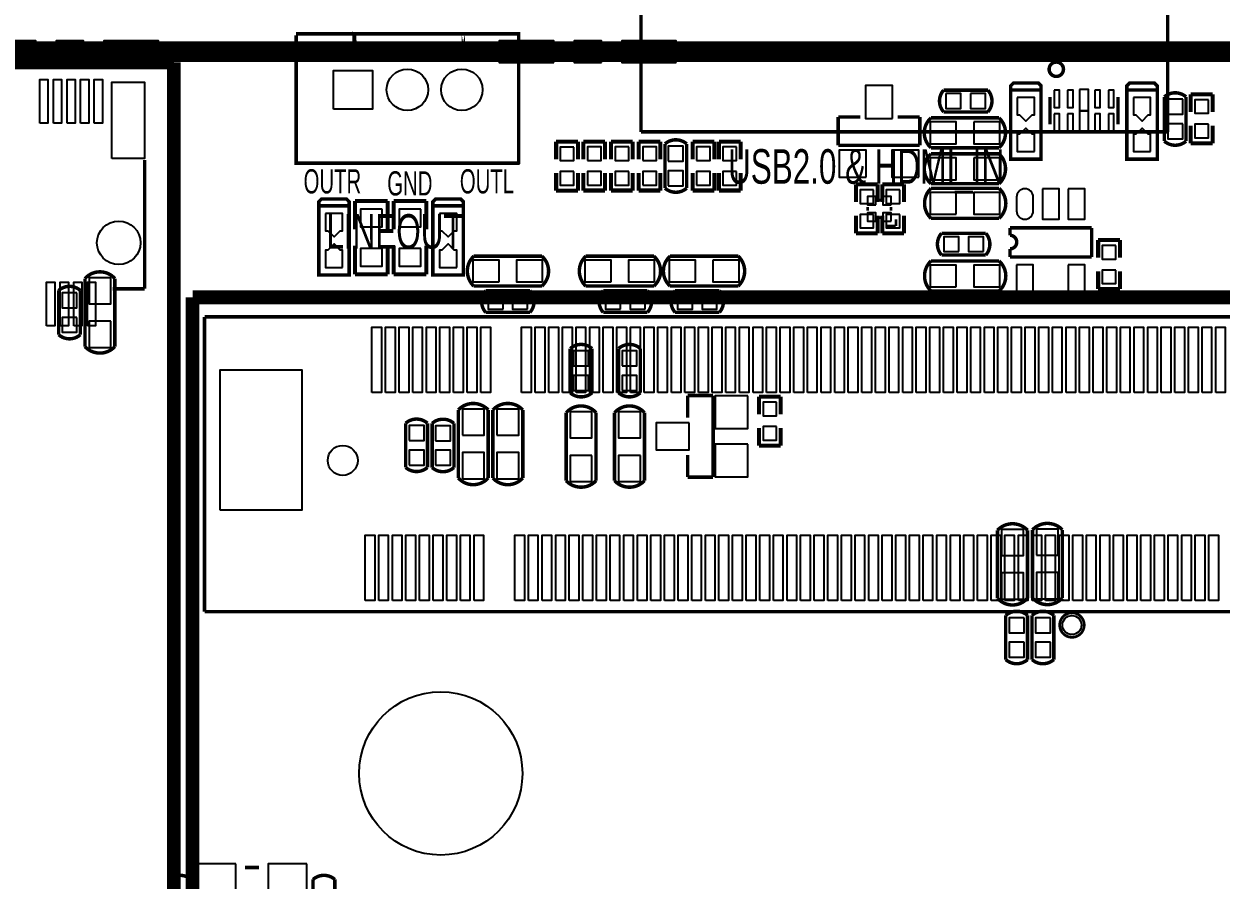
# Model space of a CAD drawing. Extents: x -118 to 7078, y 0 to 4366.
# Drawn here: x 1394 to 3125, y 2381 to 3619 of the extents above; entities that cross this region are included whole.
import ezdxf

# ---------------------------------------------------------------- set-up
doc = ezdxf.new("R2010")
doc.units = 0
doc.header["$MEASUREMENT"] = 0
for name, color, linetype in [('BG_SILKSCREEN_BOTTOM', 141, 'CONTINUOUS'), ('BG_SILKSCREEN_TOP', 7, 'CONTINUOUS'), ('PG_SILKSCREEN_BOTTOM', 85, 'CONTINUOUS'), ('PG_SILKSCREEN_TOP', 85, 'CONTINUOUS'), ('PIN_BOTTOM', 5, 'CONTINUOUS'), ('PIN_TOP', 92, 'CONTINUOUS')]:
    doc.layers.add(name, color=color, linetype=linetype)

msp = doc.modelspace()

# ---------------------------------------------------------------- linework, layer by layer
at = {"layer": 'BG_SILKSCREEN_BOTTOM'}
msp.add_lwpolyline([(4958, 3579, 30, 30, 0), (258, 3579, 30, 30, 0)], format="xyseb", dxfattribs=at)
at = {"layer": 'PG_SILKSCREEN_BOTTOM'}
for points in [[(2897.11, 3553.6, 5, 5, 1), (2876.37, 3553.6, 5, 5, 1), (2897.11, 3553.6, 5, 5, 0)], [(2820.74, 3523.6, 5, 5, 0), (2820.74, 3529.6, 5, 5, 0), (2824.74, 3533.6, 5, 5, 0), (2842.74, 3533.6, 5, 5, 0)], [(2864.74, 3523.6, 5, 5, 0), (2864.74, 3529.6, 5, 5, 0), (2860.74, 3533.6, 5, 5, 0), (2842.74, 3533.6, 5, 5, 0)], [(2988.74, 3523.6, 5, 5, 0), (2988.74, 3529.6, 5, 5, 0), (2992.74, 3533.6, 5, 5, 0), (3010.74, 3533.6, 5, 5, 0)], [(3032.74, 3523.6, 5, 5, 0), (3032.74, 3529.6, 5, 5, 0), (3028.74, 3533.6, 5, 5, 0), (3010.74, 3533.6, 5, 5, 0)], [(2765.579, 3491.852, 5, 5, 0), (2723.74, 3491.852, 5, 5, -0.37791), (2723.74, 3523.348, 5, 5, 0)], [(2723.74, 3523.348, 5, 5, 0), (2765.579, 3523.348, 5, 5, 0)], [(2765.579, 3523.348, 5, 5, 0), (2787.74, 3523.348, 5, 5, -0.37791), (2787.74, 3491.852, 5, 5, 0)], [(2820.74, 3523.6, 5, 5, 0), (2864.74, 3523.6, 5, 5, 0), (2864.74, 3423.6, 5, 5, 0), (2820.74, 3423.6, 5, 5, 0), (2820.74, 3523.6, 5, 5, 0)], [(2877.531, 3473.911, 5, 5, 0), (2877.531, 3513.281, 5, 5, 0)], [(2975.949, 3473.911, 5, 5, 0), (2975.949, 3513.281, 5, 5, 0)], [(2988.74, 3523.6, 5, 5, 0), (3032.74, 3523.6, 5, 5, 0), (3032.74, 3423.6, 5, 5, 0), (2988.74, 3423.6, 5, 5, 0), (2988.74, 3523.6, 5, 5, 0)], [(3042.992, 3471.761, 5, 5, 0), (3042.992, 3513.6, 5, 5, -0.37791), (3074.488, 3513.6, 5, 5, 0)], [(3074.488, 3513.6, 5, 5, 0), (3074.488, 3471.761, 5, 5, 0)], [(3081.252, 3517.429, 5.909, 5.909, 0), (3112.748, 3517.429, 5.909, 5.909, 0)], [(3081.252, 3491.839, 5.909, 5.909, 0), (3081.252, 3517.429, 5.909, 5.909, 0)], [(3112.748, 3517.429, 5.909, 5.909, 0), (3112.748, 3491.839, 5.909, 5.909, 0)], [(2571.304, 3484.598, 5, 5, 0), (2603.304, 3484.598, 5, 5, 0)], [(2571.304, 3443.598, 5, 5, 0), (2571.304, 3484.598, 5, 5, 0)], [(2657.304, 3484.598, 5, 5, 0), (2689.304, 3484.598, 5, 5, 0)], [(2689.304, 3484.598, 5, 5, 0), (2689.304, 3443.598, 5, 5, 0)], [(2803.949, 3439.952, 5, 5, 0), (2705.531, 3439.952, 5, 5, -0.450474), (2705.531, 3483.252, 5, 5, 0)], [(2705.531, 3483.252, 5, 5, 0), (2803.949, 3483.252, 5, 5, 0)], [(2787.74, 3491.852, 5, 5, 0), (2765.579, 3491.852, 5, 5, 0)], [(2803.949, 3483.252, 5, 5, -0.432734), (2803.949, 3439.952, 5, 5, 0)], [(3074.488, 3471.761, 5, 5, 0), (3074.488, 3449.6, 5, 5, -0.37791), (3042.992, 3449.6, 5, 5, 0)], [(3042.992, 3449.6, 5, 5, 0), (3042.992, 3471.761, 5, 5, 0)], [(3081.252, 3472.161, 5.909, 5.909, 0), (3081.252, 3446.571, 5.909, 5.909, 0)], [(3112.748, 3446.571, 5.909, 5.909, 0), (3112.748, 3472.161, 5.909, 5.909, 0)], [(2163.302, 3448.979, 5.909, 5.909, 0), (2194.798, 3448.979, 5.909, 5.909, 0)], [(2163.302, 3423.389, 5.909, 5.909, 0), (2163.302, 3448.979, 5.909, 5.909, 0)], [(2194.798, 3448.979, 5.909, 5.909, 0), (2194.798, 3423.389, 5.909, 5.909, 0)], [(2202.652, 3449.029, 5.909, 5.909, 0), (2202.652, 3423.439, 5.909, 5.909, 0)], [(2234.148, 3449.029, 5.909, 5.909, 0), (2202.652, 3449.029, 5.909, 5.909, 0)], [(2234.148, 3423.439, 5.909, 5.909, 0), (2234.148, 3449.029, 5.909, 5.909, 0)], [(2242.652, 3449.029, 5.909, 5.909, 0), (2274.148, 3449.029, 5.909, 5.909, 0)], [(2242.652, 3423.439, 5.909, 5.909, 0), (2242.652, 3449.029, 5.909, 5.909, 0)], [(2274.148, 3449.029, 5.909, 5.909, 0), (2274.148, 3423.439, 5.909, 5.909, 0)], [(2282.652, 3449.029, 5.909, 5.909, 0), (2282.652, 3423.439, 5.909, 5.909, 0)], [(2314.148, 3449.029, 5.909, 5.909, 0), (2282.652, 3449.029, 5.909, 5.909, 0)], [(2314.148, 3423.439, 5.909, 5.909, 0), (2314.148, 3449.029, 5.909, 5.909, 0)], [(2320.652, 3423.439, 5, 5, 0), (2320.652, 3445.6, 5, 5, -0.37791), (2352.148, 3445.6, 5, 5, 0)], [(2352.148, 3445.6, 5, 5, 0), (2352.148, 3423.439, 5, 5, 0)], [(2360.652, 3449.029, 5.909, 5.909, 0), (2360.652, 3423.439, 5.909, 5.909, 0)], [(2392.148, 3449.029, 5.909, 5.909, 0), (2360.652, 3449.029, 5.909, 5.909, 0)], [(2392.148, 3423.439, 5.909, 5.909, 0), (2392.148, 3449.029, 5.909, 5.909, 0)], [(2398.652, 3449.027, 5.909, 5.909, 0), (2430.148, 3449.027, 5.909, 5.909, 0)], [(2398.652, 3423.437, 5.909, 5.909, 0), (2398.652, 3449.027, 5.909, 5.909, 0)], [(2430.148, 3449.027, 5.909, 5.909, 0), (2430.148, 3423.437, 5.909, 5.909, 0)], [(2689.304, 3443.598, 5, 5, 0), (2571.304, 3443.598, 5, 5, 0)], [(3081.252, 3446.571, 5.909, 5.909, 0), (3112.748, 3446.571, 5.909, 5.909, 0)], [(2803.949, 3387.95, 5, 5, 0), (2705.531, 3387.95, 5, 5, -0.450474), (2705.531, 3431.25, 5, 5, 0)], [(2705.531, 3431.25, 5, 5, 0), (2803.949, 3431.25, 5, 5, 0)], [(2803.949, 3431.25, 5, 5, -0.432734), (2803.949, 3387.95, 5, 5, 0)], [(2352.148, 3423.439, 5, 5, 0), (2352.148, 3381.6, 5, 5, -0.37791), (2320.652, 3381.6, 5, 5, 0)], [(2320.652, 3381.6, 5, 5, 0), (2320.652, 3423.439, 5, 5, 0)], [(2163.302, 3403.711, 5.909, 5.909, 0), (2163.302, 3378.121, 5.909, 5.909, 0)], [(2194.798, 3378.121, 5.909, 5.909, 0), (2194.798, 3403.711, 5.909, 5.909, 0)], [(2202.652, 3378.171, 5.909, 5.909, 0), (2202.652, 3403.761, 5.909, 5.909, 0)], [(2234.148, 3403.761, 5.909, 5.909, 0), (2234.148, 3378.171, 5.909, 5.909, 0)], [(2242.652, 3403.761, 5.909, 5.909, 0), (2242.652, 3378.171, 5.909, 5.909, 0)], [(2274.148, 3378.171, 5.909, 5.909, 0), (2274.148, 3403.761, 5.909, 5.909, 0)], [(2282.652, 3378.171, 5.909, 5.909, 0), (2282.652, 3403.761, 5.909, 5.909, 0)], [(2314.148, 3403.761, 5.909, 5.909, 0), (2314.148, 3378.171, 5.909, 5.909, 0)], [(2360.652, 3378.171, 5.909, 5.909, 0), (2360.652, 3403.761, 5.909, 5.909, 0)], [(2392.148, 3403.761, 5.909, 5.909, 0), (2392.148, 3378.171, 5.909, 5.909, 0)], [(2398.652, 3403.759, 5.909, 5.909, 0), (2398.652, 3378.169, 5.909, 5.909, 0)], [(2430.148, 3378.169, 5.909, 5.909, 0), (2430.148, 3403.759, 5.909, 5.909, 0)], [(2163.302, 3378.121, 5.909, 5.909, 0), (2194.798, 3378.121, 5.909, 5.909, 0)], [(2234.148, 3378.171, 5.909, 5.909, 0), (2202.652, 3378.171, 5.909, 5.909, 0)], [(2242.652, 3378.171, 5.909, 5.909, 0), (2274.148, 3378.171, 5.909, 5.909, 0)], [(2314.148, 3378.171, 5.909, 5.909, 0), (2282.652, 3378.171, 5.909, 5.909, 0)], [(2392.148, 3378.171, 5.909, 5.909, 0), (2360.652, 3378.171, 5.909, 5.909, 0)], [(2398.652, 3378.169, 5.909, 5.909, 0), (2430.148, 3378.169, 5.909, 5.909, 0)], [(2596.992, 3387.029, 5.909, 5.909, 0), (2628.488, 3387.029, 5.909, 5.909, 0)], [(2596.992, 3361.439, 5.909, 5.909, 0), (2596.992, 3387.029, 5.909, 5.909, 0)], [(2628.488, 3387.029, 5.909, 5.909, 0), (2628.488, 3361.439, 5.909, 5.909, 0)], [(2634.992, 3387.029, 5.909, 5.909, 0), (2666.488, 3387.029, 5.909, 5.909, 0)], [(2634.992, 3361.439, 5.909, 5.909, 0), (2634.992, 3387.029, 5.909, 5.909, 0)], [(2666.488, 3387.029, 5.909, 5.909, 0), (2666.488, 3361.439, 5.909, 5.909, 0)], [(2705.531, 3337.95, 5, 5, -0.432734), (2705.531, 3381.25, 5, 5, 0)], [(2705.531, 3381.25, 5, 5, 0), (2803.949, 3381.25, 5, 5, -0.450474), (2803.949, 3337.95, 5, 5, 0)], [(1820, 3356, 5, 5, 0), (1820, 3362, 5, 5, 0), (1824, 3366, 5, 5, 0), (1842, 3366, 5, 5, 0)], [(1864, 3356, 5, 5, 0), (1864, 3362, 5, 5, 0), (1860, 3366, 5, 5, 0), (1842, 3366, 5, 5, 0)], [(1872.382, 3363.15, 5.909, 5.909, 0), (1919.618, 3363.15, 5.909, 5.909, 0)], [(1872.382, 3321.811, 5.909, 5.909, 0), (1872.382, 3363.15, 5.909, 5.909, 0)], [(1919.618, 3363.15, 5.909, 5.909, 0), (1919.618, 3321.811, 5.909, 5.909, 0)], [(1928.382, 3363.15, 5.909, 5.909, 0), (1975.618, 3363.15, 5.909, 5.909, 0)], [(1928.382, 3321.811, 5.909, 5.909, 0), (1928.382, 3363.15, 5.909, 5.909, 0)], [(1975.618, 3363.15, 5.909, 5.909, 0), (1975.618, 3321.811, 5.909, 5.909, 0)], [(1985, 3356, 5, 5, 0), (1985, 3362, 5, 5, 0), (1989, 3366, 5, 5, 0), (2007, 3366, 5, 5, 0)], [(2029, 3356, 5, 5, 0), (2029, 3362, 5, 5, 0), (2025, 3366, 5, 5, 0), (2007, 3366, 5, 5, 0)], [(2633.24, 3364.4, 3.94, 3.94, 0), (2628.24, 3364.4, 3.94, 3.94, 0)], [(1820, 3356, 5, 5, 0), (1864, 3356, 5, 5, 0), (1864, 3256, 5, 5, 0), (1820, 3256, 5, 5, 0), (1820, 3356, 5, 5, 0)], [(1985, 3356, 5, 5, 0), (2029, 3356, 5, 5, 0), (2029, 3256, 5, 5, 0), (1985, 3256, 5, 5, 0), (1985, 3356, 5, 5, 0)], [(2596.992, 3341.761, 5.909, 5.909, 0), (2596.992, 3316.171, 5.909, 5.909, 0)], [(2614.01, 3354.1, 3.94, 3.94, 0), (2614.01, 3349.1, 3.94, 3.94, 0)], [(2628.488, 3316.171, 5.909, 5.909, 0), (2628.488, 3341.761, 5.909, 5.909, 0)], [(2634.992, 3341.761, 5.909, 5.909, 0), (2634.992, 3316.171, 5.909, 5.909, 0)], [(2647.47, 3349.1, 3.94, 3.94, 0), (2647.47, 3354.1, 3.94, 3.94, 0)], [(2666.488, 3316.171, 5.909, 5.909, 0), (2666.488, 3341.761, 5.909, 5.909, 0)], [(2628.24, 3338.8, 3.94, 3.94, 0), (2633.24, 3338.8, 3.94, 3.94, 0)], [(2654.36, 3326.82, 3.94, 3.94, 0), (2642.55, 3326.82, 3.94, 3.94, 0)], [(2654.71, 3336.66, 3.94, 3.94, 0), (2654.71, 3326.82, 3.94, 3.94, 0)], [(2803.949, 3337.95, 5, 5, 0), (2705.531, 3337.95, 5, 5, 0)], [(2819.681, 3324.131, 5, 5, 0), (2819.681, 3313.439, 5, 5, 0)], [(2937.791, 3324.131, 5, 5, 0), (2819.681, 3324.131, 5, 5, 0)], [(2937.791, 3282.069, 5, 5, 0), (2937.791, 3324.131, 5, 5, 0)], [(2596.992, 3316.171, 5.909, 5.909, 0), (2628.488, 3316.171, 5.909, 5.909, 0)], [(2634.992, 3316.171, 5.909, 5.909, 0), (2666.488, 3316.171, 5.909, 5.909, 0)], [(2742.901, 3284.852, 5, 5, 0), (2720.74, 3284.852, 5, 5, -0.37791), (2720.74, 3316.348, 5, 5, 0)], [(2720.74, 3316.348, 5, 5, 0), (2742.901, 3316.348, 5, 5, 0)], [(2742.901, 3316.348, 5, 5, 0), (2784.74, 3316.348, 5, 5, -0.37791), (2784.74, 3284.852, 5, 5, 0)], [(2819.681, 3313.439, 5, 5, -0.999898), (2819.681, 3293.761, 5, 5, 0)], [(2947.252, 3306.429, 5.909, 5.909, 0), (2978.748, 3306.429, 5.909, 5.909, 0)], [(2947.252, 3280.839, 5.909, 5.909, 0), (2947.252, 3306.429, 5.909, 5.909, 0)], [(2978.748, 3306.429, 5.909, 5.909, 0), (2978.748, 3280.839, 5.909, 5.909, 0)], [(1872.382, 3298.189, 5.909, 5.909, 0), (1872.382, 3256.85, 5.909, 5.909, 0)], [(1919.618, 3256.85, 5.909, 5.909, 0), (1919.618, 3298.189, 5.909, 5.909, 0)], [(1928.382, 3298.189, 5.909, 5.909, 0), (1928.382, 3256.85, 5.909, 5.909, 0)], [(1975.618, 3256.85, 5.909, 5.909, 0), (1975.618, 3298.189, 5.909, 5.909, 0)], [(2819.681, 3293.761, 5, 5, 0), (2819.681, 3282.069, 5, 5, 0)], [(2044.19, 3239.948, 5, 5, -0.432734), (2044.19, 3283.248, 5, 5, 0)], [(2044.19, 3283.248, 5, 5, 0), (2142.608, 3283.248, 5, 5, -0.450474), (2142.608, 3239.948, 5, 5, 0)], [(2206.19, 3239.948, 5, 5, -0.432734), (2206.19, 3283.248, 5, 5, 0)], [(2206.19, 3283.248, 5, 5, 0), (2304.608, 3283.248, 5, 5, -0.450474), (2304.608, 3239.948, 5, 5, 0)], [(2426.61, 3239.948, 5, 5, 0), (2328.192, 3239.948, 5, 5, -0.450474), (2328.192, 3283.248, 5, 5, 0)], [(2328.192, 3283.248, 5, 5, 0), (2426.61, 3283.248, 5, 5, 0)], [(2426.61, 3283.248, 5, 5, -0.432734), (2426.61, 3239.948, 5, 5, 0)], [(2705.531, 3232.95, 5, 5, -0.432734), (2705.531, 3276.25, 5, 5, 0)], [(2705.531, 3276.25, 5, 5, 0), (2803.949, 3276.25, 5, 5, -0.450474), (2803.949, 3232.95, 5, 5, 0)], [(2784.74, 3284.852, 5, 5, 0), (2742.901, 3284.852, 5, 5, 0)], [(2819.681, 3282.069, 5, 5, 0), (2937.791, 3282.069, 5, 5, 0)], [(1481.752, 3152.39, 5, 5, 0), (1481.752, 3250.808, 5, 5, -0.450474), (1525.052, 3250.808, 5, 5, 0)], [(1872.382, 3256.85, 5.909, 5.909, 0), (1919.618, 3256.85, 5.909, 5.909, 0)], [(1928.382, 3256.85, 5.909, 5.909, 0), (1975.618, 3256.85, 5.909, 5.909, 0)], [(2947.252, 3261.161, 5.909, 5.909, 0), (2947.252, 3235.571, 5.909, 5.909, 0)], [(2978.748, 3235.571, 5.909, 5.909, 0), (2978.748, 3261.161, 5.909, 5.909, 0)], [(1443.652, 3191.76, 5, 5, 0), (1443.652, 3233.599, 5, 5, -0.37791), (1475.148, 3233.599, 5, 5, 0)], [(1525.052, 3250.808, 5, 5, 0), (1525.052, 3152.39, 5, 5, 0)], [(2142.608, 3239.948, 5, 5, 0), (2044.19, 3239.948, 5, 5, 0)], [(2304.608, 3239.948, 5, 5, 0), (2206.19, 3239.948, 5, 5, 0)], [(2947.252, 3235.571, 5.909, 5.909, 0), (2978.748, 3235.571, 5.909, 5.909, 0)], [(1475.148, 3233.599, 5, 5, 0), (1475.148, 3191.76, 5, 5, 0)], [(2083.559, 3201.852, 5, 5, 0), (2061.398, 3201.852, 5, 5, -0.37791), (2061.398, 3233.348, 5, 5, 0)], [(2061.398, 3233.348, 5, 5, 0), (2083.559, 3233.348, 5, 5, 0)], [(2083.559, 3233.348, 5, 5, 0), (2125.398, 3233.348, 5, 5, -0.37791), (2125.398, 3201.852, 5, 5, 0)], [(2253.559, 3201.85, 5, 5, 0), (2231.398, 3201.85, 5, 5, -0.37791), (2231.398, 3233.346, 5, 5, 0)], [(2231.398, 3233.346, 5, 5, 0), (2253.559, 3233.346, 5, 5, 0)], [(2253.559, 3233.346, 5, 5, 0), (2295.398, 3233.346, 5, 5, -0.37791), (2295.398, 3201.85, 5, 5, 0)], [(2377.241, 3201.851, 5, 5, 0), (2335.402, 3201.851, 5, 5, -0.37791), (2335.402, 3233.347, 5, 5, 0)], [(2335.402, 3233.347, 5, 5, 0), (2377.241, 3233.347, 5, 5, 0)], [(2377.241, 3233.347, 5, 5, 0), (2399.402, 3233.347, 5, 5, -0.37791), (2399.402, 3201.851, 5, 5, 0)], [(2803.949, 3232.95, 5, 5, 0), (2705.531, 3232.95, 5, 5, 0)], [(2125.398, 3201.852, 5, 5, 0), (2083.559, 3201.852, 5, 5, 0)], [(2295.398, 3201.85, 5, 5, 0), (2253.559, 3201.85, 5, 5, 0)], [(2399.402, 3201.851, 5, 5, 0), (2377.241, 3201.851, 5, 5, 0)], [(1475.148, 3191.76, 5, 5, 0), (1475.148, 3169.599, 5, 5, -0.37791), (1443.652, 3169.599, 5, 5, 0)], [(1443.652, 3169.599, 5, 5, 0), (1443.652, 3191.76, 5, 5, 0)], [(1525.052, 3152.39, 5, 5, -0.432734), (1481.752, 3152.39, 5, 5, 0)], [(2183.652, 3127.441, 5, 5, 0), (2183.652, 3149.602, 5, 5, -0.37791), (2215.148, 3149.602, 5, 5, 0)], [(2215.148, 3149.602, 5, 5, 0), (2215.148, 3127.441, 5, 5, 0)], [(2253.653, 3127.441, 5, 5, 0), (2253.653, 3149.602, 5, 5, -0.37791), (2285.149, 3149.602, 5, 5, 0)], [(2285.149, 3149.602, 5, 5, 0), (2285.149, 3127.441, 5, 5, 0)], [(2215.148, 3127.441, 5, 5, 0), (2215.148, 3085.602, 5, 5, -0.37791), (2183.652, 3085.602, 5, 5, 0)], [(2183.652, 3085.602, 5, 5, 0), (2183.652, 3127.441, 5, 5, 0)], [(2285.149, 3127.441, 5, 5, 0), (2285.149, 3085.602, 5, 5, -0.37791), (2253.653, 3085.602, 5, 5, 0)], [(2253.653, 3085.602, 5, 5, 0), (2253.653, 3127.441, 5, 5, 0)], [(2353.4, 3049.6, 5, 5, 0), (2353.4, 3081.6, 5, 5, 0)], [(2353.4, 3081.6, 5, 5, 0), (2390.4, 3081.6, 5, 5, 0)], [(2390.4, 3081.6, 5, 5, 0), (2390.4, 2963.6, 5, 5, 0)], [(2456.652, 3080.029, 5.909, 5.909, 0), (2488.148, 3080.029, 5.909, 5.909, 0)], [(2456.652, 3054.439, 5.909, 5.909, 0), (2456.652, 3080.029, 5.909, 5.909, 0)], [(2488.148, 3080.029, 5.909, 5.909, 0), (2488.148, 3054.439, 5.909, 5.909, 0)], [(2021.748, 3060.811, 5, 5, -0.432734), (2065.048, 3060.811, 5, 5, 0)], [(2071.752, 3060.811, 5, 5, -0.432734), (2115.052, 3060.811, 5, 5, 0)], [(2177.748, 2958.39, 5, 5, 0), (2177.748, 3056.808, 5, 5, -0.450474), (2221.048, 3056.808, 5, 5, 0)], [(2247.748, 2958.39, 5, 5, 0), (2247.748, 3056.808, 5, 5, -0.450474), (2291.048, 3056.808, 5, 5, 0)], [(1945.65, 3019.441, 5, 5, 0), (1945.65, 3041.602, 5, 5, -0.37791), (1977.146, 3041.602, 5, 5, 0)], [(1983.913, 3019.25, 5, 5, 0), (1983.913, 3041.411, 5, 5, -0.37791), (2015.409, 3041.411, 5, 5, 0)], [(2065.048, 3060.811, 5, 5, 0), (2065.048, 2962.393, 5, 5, -0.450474), (2021.748, 2962.393, 5, 5, 0)], [(2021.748, 2962.393, 5, 5, 0), (2021.748, 3060.811, 5, 5, 0)], [(2115.052, 3060.811, 5, 5, 0), (2115.052, 2962.393, 5, 5, -0.450474), (2071.752, 2962.393, 5, 5, 0)], [(2071.752, 2962.393, 5, 5, 0), (2071.752, 3060.811, 5, 5, 0)], [(2221.048, 3056.808, 5, 5, 0), (2221.048, 2958.39, 5, 5, 0)], [(2291.048, 3056.808, 5, 5, 0), (2291.048, 2958.39, 5, 5, 0)], [(1977.146, 3041.602, 5, 5, 0), (1977.146, 3019.441, 5, 5, 0)], [(2015.409, 3041.411, 5, 5, 0), (2015.409, 3019.25, 5, 5, 0)], [(2456.652, 3034.761, 5.909, 5.909, 0), (2456.652, 3009.171, 5.909, 5.909, 0)], [(2488.148, 3009.171, 5.909, 5.909, 0), (2488.148, 3034.761, 5.909, 5.909, 0)], [(1977.146, 3019.441, 5, 5, 0), (1977.146, 2977.602, 5, 5, -0.37791), (1945.65, 2977.602, 5, 5, 0)], [(1945.65, 2977.602, 5, 5, 0), (1945.65, 3019.441, 5, 5, 0)], [(2015.409, 3019.25, 5, 5, 0), (2015.409, 2977.411, 5, 5, -0.37791), (1983.913, 2977.411, 5, 5, 0)], [(1983.913, 2977.411, 5, 5, 0), (1983.913, 3019.25, 5, 5, 0)], [(2353.4, 2963.6, 5, 5, 0), (2353.4, 2995.6, 5, 5, 0)], [(2456.652, 3009.171, 5.909, 5.909, 0), (2488.148, 3009.171, 5.909, 5.909, 0)], [(2390.4, 2963.6, 5, 5, 0), (2353.4, 2963.6, 5, 5, 0)], [(2221.048, 2958.39, 5, 5, -0.432734), (2177.748, 2958.39, 5, 5, 0)], [(2291.048, 2958.39, 5, 5, -0.432734), (2247.748, 2958.39, 5, 5, 0)], [(2801.75, 2886.809, 5, 5, -0.432734), (2845.05, 2886.809, 5, 5, 0)], [(2852.281, 2887.309, 5, 5, -0.432734), (2895.581, 2887.309, 5, 5, 0)], [(2845.05, 2886.809, 5, 5, 0), (2845.05, 2788.391, 5, 5, -0.450474), (2801.75, 2788.391, 5, 5, 0)], [(2801.75, 2788.391, 5, 5, 0), (2801.75, 2886.809, 5, 5, 0)], [(2895.581, 2887.309, 5, 5, 0), (2895.581, 2788.891, 5, 5, -0.450474), (2852.281, 2788.891, 5, 5, 0)], [(2852.281, 2788.891, 5, 5, 0), (2852.281, 2887.309, 5, 5, 0)], [(2813.652, 2721.761, 5, 5, 0), (2813.652, 2763.6, 5, 5, -0.37791), (2845.148, 2763.6, 5, 5, 0)], [(2851.652, 2721.761, 5, 5, 0), (2851.652, 2763.6, 5, 5, -0.37791), (2883.148, 2763.6, 5, 5, 0)], [(2845.148, 2763.6, 5, 5, 0), (2845.148, 2721.761, 5, 5, 0)], [(2883.148, 2763.6, 5, 5, 0), (2883.148, 2721.761, 5, 5, 0)], [(2927.12, 2749.6, 3.941, 3.941, 1), (2891.68, 2749.6, 3.941, 3.941, 1), (2927.12, 2749.6, 3.941, 3.941, 0)], [(2845.148, 2721.761, 5, 5, 0), (2845.148, 2699.6, 5, 5, -0.37791), (2813.652, 2699.6, 5, 5, 0)], [(2813.652, 2699.6, 5, 5, 0), (2813.652, 2721.761, 5, 5, 0)], [(2883.148, 2721.761, 5, 5, 0), (2883.148, 2699.6, 5, 5, -0.37791), (2851.652, 2699.6, 5, 5, 0)], [(2851.652, 2699.6, 5, 5, 0), (2851.652, 2721.761, 5, 5, 0)], [(1603.652, 2339.761, 5, 5, 0), (1603.652, 2381.6, 5, 5, -0.37791), (1635.148, 2381.6, 5, 5, 0)], [(1733.4, 2398.809, 5, 5, 0), (1713.4, 2398.809, 5, 5, 0)], [(1811.652, 2359.439, 5, 5, 0), (1811.652, 2381.6, 5, 5, -0.37791), (1843.148, 2381.6, 5, 5, 0)], [(1635.148, 2381.6, 5, 5, 0), (1635.148, 2339.761, 5, 5, 0)], [(1843.148, 2381.6, 5, 5, 0), (1843.148, 2359.439, 5, 5, 0)]]:
    msp.add_lwpolyline(points, format="xyseb", dxfattribs=at)
at = {"layer": 'PG_SILKSCREEN_TOP'}
for points in [[(2286.04, 3463.07, 5, 5, 0), (2286.04, 4274.09, 5, 5, 0)], [(3047.85, 4274.09, 5, 5, 0), (3047.85, 3463.07, 5, 5, 0)], [(1786.998, 3604.9, 5, 5, 0), (2109.097, 3604.9, 5, 5, 0), (2109.097, 3417.9, 5, 5, 0), (2108.955, 3417.758, 5, 5, 0), (1787.258, 3417.758, 5, 5, 0), (1787.258, 3602.802, 5, 5, 0)], [(2028.998, 3604.9, 5, 5, 0), (2028.998, 3578.9, 5, 5, 0), (2028.309, 3578.211, 5, 5, 0), (1871.617, 3578.211, 6, 6, 0), (1871.617, 3601.829, 5, 5, 0), (1871.998, 3601.447, 5, 5, 0), (1871.998, 3579.9, 5, 5, 0), (2028.998, 3579.9, 5, 5, 0), (2028.998, 3604.9, 5, 5, 0)], [(1605.909, 3563.6, 20, 20, 0), (677.4, 3563.6, 20, 20, 0), (677.4, 22, 20, 20, 0), (1610.4, 22, 20, 20, 0)], [(1610.4, 3563.6, 20, 20, 0), (1605.909, 3563.6, 20, 20, 0)], [(1610.4, 1440.6, 20, 20, 0), (1610.4, 3563.6, 20, 20, 0)], [(3047.85, 3463.07, 5, 5, 0), (2286.04, 3463.07, 5, 5, 0)], [(1567.998, 3422.446, 5, 5, 0), (1567.998, 3235.986, 5, 5, 0)], [(1567.998, 3235.986, 5, 5, 0), (1521.9, 3235.986, 5, 5, 0)], [(5294.4, 3223.7, 20, 20, 0), (1637.4, 3223.6, 20, 20, 0)], [(1637.4, 3223.6, 20, 20, 0), (1637.4, 1440.6, 20, 20, 0)], [(1654.688, 3195.387, 5, 5, 0), (5278.849, 3195.387, 5, 5, 0)], [(1654.688, 2768.931, 5, 5, 0), (1654.688, 3195.387, 5, 5, 0)], [(5278.849, 2768.931, 5, 5, 0), (1654.688, 2768.931, 5, 5, 0)]]:
    msp.add_lwpolyline(points, format="xyseb", dxfattribs=at)
at = {"layer": 'PIN_BOTTOM'}
for points in [[(1410.791, 3563.25), (1410.791, 3594.75), (1332.051, 3594.75), (1332.051, 3563.25)], [(1479.685, 3563.25), (1479.685, 3594.75), (1440.315, 3594.75), (1440.315, 3563.25)], [(1587.949, 3563.25), (1587.949, 3594.75), (1509.209, 3594.75), (1509.209, 3563.25)], [(2159.791, 3563.25), (2159.791, 3594.75), (2081.051, 3594.75), (2081.051, 3563.25)], [(2159.791, 3563.25), (2159.791, 3594.75), (2081.051, 3594.75), (2081.051, 3563.25)], [(2228.685, 3563.25), (2228.685, 3594.75), (2189.315, 3594.75), (2189.315, 3563.25)], [(2228.685, 3563.25), (2228.685, 3594.75), (2189.315, 3594.75), (2189.315, 3563.25)], [(2336.949, 3563.25), (2336.949, 3594.75), (2258.209, 3594.75), (2258.209, 3563.25)], [(2336.949, 3563.25), (2336.949, 3594.75), (2258.209, 3594.75), (2258.209, 3563.25)], [(1841.368, 3495.868), (1841.368, 3551.931), (1897.431, 3551.931), (1897.431, 3495.868)], [(2649.804, 3482.129), (2649.804, 3530.129), (2610.804, 3530.129), (2610.804, 3482.129)], [(2727.195, 3518.425), (2727.195, 3496.775), (2748.845, 3496.775), (2748.845, 3518.425)], [(2762.635, 3518.425), (2762.635, 3496.775), (2784.285, 3496.775), (2784.285, 3518.425)], [(2883.435, 3523.4895), (2883.435, 3498.1505), (2891.305, 3498.1505), (2891.305, 3523.4895)], [(2903.124, 3523.4895), (2903.124, 3498.1505), (2910.994, 3498.1505), (2910.994, 3523.4895)], [(2920.1, 3524.116), (2920.1, 3493.604), (2933.38, 3493.604), (2933.38, 3524.116)], [(2942.486, 3523.4895), (2942.486, 3498.1505), (2950.356, 3498.1505), (2950.356, 3523.4895)], [(2962.175, 3523.4895), (2962.175, 3498.1505), (2970.045, 3498.1505), (2970.045, 3523.4895)], [(2830.24, 3512.6), (2830.24, 3487.6), (2833.24, 3487.6), (2833.74, 3487.6), (2842.74, 3478.6), (2851.74, 3487.6), (2855.24, 3487.6), (2855.24, 3512.6)], [(2998.24, 3512.6), (2998.24, 3487.6), (3001.24, 3487.6), (3001.74, 3487.6), (3010.74, 3478.6), (3019.74, 3487.6), (3023.24, 3487.6), (3023.24, 3512.6)], [(3069.565, 3510.145), (3047.915, 3510.145), (3047.915, 3488.495), (3069.565, 3488.495)], [(3106.8405, 3509.5605), (3087.1595, 3509.5605), (3087.1595, 3489.8795), (3106.8405, 3489.8795)], [(2883.435, 3489.0495), (2883.435, 3463.7105), (2891.305, 3463.7105), (2891.305, 3489.0495)], [(2903.124, 3489.0495), (2903.124, 3463.7105), (2910.994, 3463.7105), (2910.994, 3489.0495)], [(2920.1, 3493.596), (2920.1, 3463.084), (2933.38, 3463.084), (2933.38, 3493.596)], [(2942.486, 3489.0495), (2942.486, 3463.7105), (2950.356, 3463.7105), (2950.356, 3489.0495)], [(2962.175, 3489.0495), (2962.175, 3463.7105), (2970.045, 3463.7105), (2970.045, 3489.0495)], [(2704.3405, 3477.352), (2704.3405, 3445.852), (2742.1395, 3445.852), (2742.1395, 3477.352)], [(2767.3405, 3477.352), (2767.3405, 3445.852), (2805.1395, 3445.852), (2805.1395, 3477.352)], [(2855.24, 3434.6), (2855.24, 3459.6), (2852.24, 3459.6), (2851.74, 3459.6), (2842.74, 3468.6), (2833.74, 3459.6), (2830.24, 3459.6), (2830.24, 3434.6)], [(3023.24, 3434.6), (3023.24, 3459.6), (3020.24, 3459.6), (3019.74, 3459.6), (3010.74, 3468.6), (3001.74, 3459.6), (2998.24, 3459.6), (2998.24, 3434.6)], [(3069.565, 3474.705), (3047.915, 3474.705), (3047.915, 3453.055), (3069.565, 3453.055)], [(3106.8405, 3474.1205), (3087.1595, 3474.1205), (3087.1595, 3454.4395), (3106.8405, 3454.4395)], [(2188.8905, 3441.1105), (2169.2095, 3441.1105), (2169.2095, 3421.4295), (2188.8905, 3421.4295)], [(2208.5595, 3421.4795), (2228.2405, 3421.4795), (2228.2405, 3441.1605), (2208.5595, 3441.1605)], [(2268.2405, 3441.1605), (2248.5595, 3441.1605), (2248.5595, 3421.4795), (2268.2405, 3421.4795)], [(2288.5595, 3421.4795), (2308.2405, 3421.4795), (2308.2405, 3441.1605), (2288.5595, 3441.1605)], [(2325.575, 3420.495), (2347.225, 3420.495), (2347.225, 3442.145), (2325.575, 3442.145)], [(2366.5595, 3421.4795), (2386.2405, 3421.4795), (2386.2405, 3441.1605), (2366.5595, 3441.1605)], [(2424.2405, 3441.1585), (2404.5595, 3441.1585), (2404.5595, 3421.4775), (2424.2405, 3421.4775)], [(2611.804, 3397.567), (2611.804, 3436.567), (2572.804, 3436.567), (2572.804, 3397.567)], [(2687.804, 3397.567), (2687.804, 3436.567), (2648.804, 3436.567), (2648.804, 3397.567)], [(2704.3405, 3425.35), (2704.3405, 3393.85), (2742.1395, 3393.85), (2742.1395, 3425.35)], [(2767.3405, 3425.35), (2767.3405, 3393.85), (2805.1395, 3393.85), (2805.1395, 3425.35)], [(2188.8905, 3405.6705), (2169.2095, 3405.6705), (2169.2095, 3385.9895), (2188.8905, 3385.9895)], [(2208.5595, 3386.0395), (2228.2405, 3386.0395), (2228.2405, 3405.7205), (2208.5595, 3405.7205)], [(2268.2405, 3405.7205), (2248.5595, 3405.7205), (2248.5595, 3386.0395), (2268.2405, 3386.0395)], [(2288.5595, 3386.0395), (2308.2405, 3386.0395), (2308.2405, 3405.7205), (2288.5595, 3405.7205)], [(2325.575, 3385.055), (2347.225, 3385.055), (2347.225, 3406.705), (2325.575, 3406.705)], [(2366.5595, 3386.0395), (2386.2405, 3386.0395), (2386.2405, 3405.7205), (2366.5595, 3405.7205)], [(2424.2405, 3405.7185), (2404.5595, 3405.7185), (2404.5595, 3386.0375), (2424.2405, 3386.0375)], [(2622.5805, 3379.1605), (2602.8995, 3379.1605), (2602.8995, 3359.4795), (2622.5805, 3359.4795)], [(2660.5805, 3379.1605), (2640.8995, 3379.1605), (2640.8995, 3359.4795), (2660.5805, 3359.4795)], [(2866.74, 3380.718), (2866.74, 3336.718), (2890.74, 3336.718), (2890.74, 3380.718)], [(2904.142, 3380.718), (2904.142, 3336.718), (2928.142, 3336.718), (2928.142, 3380.718)], [(2625.74, 3357.41), (2625.74, 3369.41), (2613.74, 3369.41), (2613.74, 3357.41)], [(2647.74, 3357.41), (2647.74, 3369.41), (2635.74, 3369.41), (2635.74, 3357.41)], [(2742.14, 3343.85), (2742.14, 3375.35), (2704.341, 3375.35), (2704.341, 3343.85)], [(2805.14, 3343.85), (2805.14, 3375.35), (2767.341, 3375.35), (2767.341, 3343.85)], [(1829.5, 3345), (1829.5, 3320), (1832.5, 3320), (1833, 3320), (1842, 3311), (1851, 3320), (1854.5, 3320), (1854.5, 3345)], [(1911.75, 3351.3345), (1880.25, 3351.3345), (1880.25, 3325.7435), (1911.75, 3325.7435)], [(1967.75, 3351.3345), (1936.25, 3351.3345), (1936.25, 3325.7435), (1967.75, 3325.7435)], [(1994.5, 3345), (1994.5, 3320), (1997.5, 3320), (1998, 3320), (2007, 3311), (2016, 3320), (2019.5, 3320), (2019.5, 3345)], [(2622.5805, 3343.7205), (2602.8995, 3343.7205), (2602.8995, 3324.0395), (2622.5805, 3324.0395)], [(2625.74, 3333.79), (2625.74, 3345.79), (2613.74, 3345.79), (2613.74, 3333.79)], [(2647.74, 3333.79), (2647.74, 3345.79), (2635.74, 3345.79), (2635.74, 3333.79)], [(2660.5805, 3343.7205), (2640.8995, 3343.7205), (2640.8995, 3324.0395), (2660.5805, 3324.0395)], [(2745.845, 3289.775), (2745.845, 3311.425), (2724.195, 3311.425), (2724.195, 3289.775)], [(2781.285, 3289.775), (2781.285, 3311.425), (2759.635, 3311.425), (2759.635, 3289.775)], [(1854.5, 3267), (1854.5, 3292), (1851.5, 3292), (1851, 3292), (1842, 3301), (1833, 3292), (1829.5, 3292), (1829.5, 3267)], [(1911.75, 3294.2565), (1880.25, 3294.2565), (1880.25, 3268.6655), (1911.75, 3268.6655)], [(1967.75, 3294.2565), (1936.25, 3294.2565), (1936.25, 3268.6655), (1967.75, 3268.6655)], [(2019.5, 3267), (2019.5, 3292), (2016.5, 3292), (2016, 3292), (2007, 3301), (1998, 3292), (1994.5, 3292), (1994.5, 3267)], [(2972.8405, 3298.5605), (2953.1595, 3298.5605), (2953.1595, 3278.8795), (2972.8405, 3278.8795)], [(2080.799, 3245.848), (2080.799, 3277.348), (2043, 3277.348), (2043, 3245.848)], [(2143.799, 3245.848), (2143.799, 3277.348), (2106, 3277.348), (2106, 3245.848)], [(2242.799, 3245.848), (2242.799, 3277.348), (2205, 3277.348), (2205, 3245.848)], [(2305.799, 3245.848), (2305.799, 3277.348), (2268, 3277.348), (2268, 3245.848)], [(2327.0015, 3277.348), (2327.0015, 3245.848), (2364.8005, 3245.848), (2364.8005, 3277.348)], [(2390.0015, 3277.348), (2390.0015, 3245.848), (2427.8005, 3245.848), (2427.8005, 3277.348)], [(2742.14, 3238.85), (2742.14, 3270.35), (2704.341, 3270.35), (2704.341, 3238.85)], [(2805.14, 3238.85), (2805.14, 3270.35), (2767.341, 3270.35), (2767.341, 3238.85)], [(2829.338, 3270.482), (2829.338, 3226.482), (2853.338, 3226.482), (2853.338, 3270.482)], [(2904.142, 3270.482), (2904.142, 3226.482), (2928.142, 3226.482), (2928.142, 3270.482)], [(2972.8405, 3263.1205), (2953.1595, 3263.1205), (2953.1595, 3243.4395), (2972.8405, 3243.4395)], [(1519.152, 3251.9985), (1487.652, 3251.9985), (1487.652, 3214.1995), (1519.152, 3214.1995)], [(1470.225, 3230.144), (1448.575, 3230.144), (1448.575, 3208.494), (1470.225, 3208.494)], [(2086.503, 3206.775), (2086.503, 3228.425), (2064.853, 3228.425), (2064.853, 3206.775)], [(2121.943, 3206.775), (2121.943, 3228.425), (2100.293, 3228.425), (2100.293, 3206.775)], [(2256.503, 3206.773), (2256.503, 3228.423), (2234.853, 3228.423), (2234.853, 3206.773)], [(2291.943, 3206.773), (2291.943, 3228.423), (2270.293, 3228.423), (2270.293, 3206.773)], [(2338.857, 3228.424), (2338.857, 3206.774), (2360.507, 3206.774), (2360.507, 3228.424)], [(2374.297, 3228.424), (2374.297, 3206.774), (2395.947, 3206.774), (2395.947, 3228.424)], [(1470.225, 3194.704), (1448.575, 3194.704), (1448.575, 3173.054), (1470.225, 3173.054)], [(1519.152, 3188.9985), (1487.652, 3188.9985), (1487.652, 3151.1995), (1519.152, 3151.1995)], [(2188.575, 3124.497), (2210.225, 3124.497), (2210.225, 3146.147), (2188.575, 3146.147)], [(2258.576, 3124.497), (2280.226, 3124.497), (2280.226, 3146.147), (2258.576, 3146.147)], [(2188.575, 3089.057), (2210.225, 3089.057), (2210.225, 3110.707), (2188.575, 3110.707)], [(2258.576, 3089.057), (2280.226, 3089.057), (2280.226, 3110.707), (2258.576, 3110.707)], [(2440.553, 3081.222), (2393.309, 3081.222), (2393.309, 3033.978), (2440.553, 3033.978)], [(2482.2405, 3072.1605), (2462.5595, 3072.1605), (2462.5595, 3052.4795), (2482.2405, 3052.4795)], [(2027.648, 3024.2025), (2059.148, 3024.2025), (2059.148, 3062.0015), (2027.648, 3062.0015)], [(2077.652, 3024.2025), (2109.152, 3024.2025), (2109.152, 3062.0015), (2077.652, 3062.0015)], [(2215.148, 3057.9985), (2183.648, 3057.9985), (2183.648, 3020.1995), (2215.148, 3020.1995)], [(2285.148, 3057.9985), (2253.648, 3057.9985), (2253.648, 3020.1995), (2285.148, 3020.1995)], [(1950.573, 3016.497), (1972.223, 3016.497), (1972.223, 3038.147), (1950.573, 3038.147)], [(1988.836, 3016.306), (2010.486, 3016.306), (2010.486, 3037.956), (1988.836, 3037.956)], [(2355.869, 3042.1), (2307.869, 3042.1), (2307.869, 3003.1), (2355.869, 3003.1)], [(2482.2405, 3036.7205), (2462.5595, 3036.7205), (2462.5595, 3017.0395), (2482.2405, 3017.0395)], [(1950.573, 2981.057), (1972.223, 2981.057), (1972.223, 3002.707), (1950.573, 3002.707)], [(1988.836, 2980.866), (2010.486, 2980.866), (2010.486, 3002.516), (1988.836, 3002.516)], [(2027.648, 2961.2025), (2059.148, 2961.2025), (2059.148, 2999.0015), (2027.648, 2999.0015)], [(2077.652, 2961.2025), (2109.152, 2961.2025), (2109.152, 2999.0015), (2077.652, 2999.0015)], [(2440.553, 3011.222), (2393.309, 3011.222), (2393.309, 2963.978), (2440.553, 2963.978)], [(2215.148, 2994.9985), (2183.648, 2994.9985), (2183.648, 2957.1995), (2215.148, 2957.1995)], [(2285.148, 2994.9985), (2253.648, 2994.9985), (2253.648, 2957.1995), (2285.148, 2957.1995)], [(2807.65, 2850.2005), (2839.15, 2850.2005), (2839.15, 2887.9995), (2807.65, 2887.9995)], [(2858.181, 2850.7005), (2889.681, 2850.7005), (2889.681, 2888.4995), (2858.181, 2888.4995)], [(2807.65, 2787.2005), (2839.15, 2787.2005), (2839.15, 2824.9995), (2807.65, 2824.9995)], [(2858.181, 2787.7005), (2889.681, 2787.7005), (2889.681, 2825.4995), (2858.181, 2825.4995)], [(2840.225, 2760.145), (2818.575, 2760.145), (2818.575, 2738.495), (2840.225, 2738.495)], [(2878.225, 2760.145), (2856.575, 2760.145), (2856.575, 2738.495), (2878.225, 2738.495)], [(2840.225, 2724.705), (2818.575, 2724.705), (2818.575, 2703.055), (2840.225, 2703.055)], [(2878.225, 2724.705), (2856.575, 2724.705), (2856.575, 2703.055), (2878.225, 2703.055)], [(1700.219, 2404.1), (1644.219, 2404.1), (1644.219, 2358.1), (1700.219, 2358.1)], [(1802.581, 2404.1), (1746.581, 2404.1), (1746.581, 2358.1), (1802.581, 2358.1)]]:
    msp.add_lwpolyline(points, close=True, dxfattribs=at)
msp.add_lwpolyline([(2853.338, 3348.718), (2853.338, 3368.718, 1), (2829.338, 3368.718), (2829.338, 3348.718, 1)], format="xyb", close=True, dxfattribs=at)
for centre, radius in [((1948.14, 3523.9), 30), ((2026.88, 3523.9), 30), ((1530.601, 3302.525), 31.494), ((1854.566, 2987.789), 21.6555), ((2909.4, 2749.6), 13.7795), ((1996.408, 2535.041), 118.11)]:
    msp.add_circle(centre, radius, dxfattribs=at)
at = {"layer": 'PIN_TOP'}
for points in [[(1841.368, 3495.868), (1841.368, 3551.931), (1897.431, 3551.931), (1897.431, 3495.868)], [(1416.423, 3475.752), (1416.423, 3538.74), (1428.234, 3538.74), (1428.234, 3475.752)], [(1436.112, 3475.752), (1436.112, 3538.74), (1447.923, 3538.74), (1447.923, 3475.752)], [(1455.793, 3475.752), (1455.793, 3538.74), (1467.604, 3538.74), (1467.604, 3475.752)], [(1475.482, 3475.752), (1475.482, 3538.74), (1487.293, 3538.74), (1487.293, 3475.752)], [(1495.163, 3475.752), (1495.163, 3538.74), (1506.974, 3538.74), (1506.974, 3475.752)], [(1520.76, 3424.567), (1520.76, 3534.807), (1568, 3534.807), (1568, 3424.567)], [(1426.274, 3182.452), (1426.274, 3245.44), (1438.085, 3245.44), (1438.085, 3182.452)], [(1445.955, 3182.452), (1445.955, 3245.44), (1457.766, 3245.44), (1457.766, 3182.452)], [(1465.644, 3182.452), (1465.644, 3245.44), (1477.455, 3245.44), (1477.455, 3182.452)], [(1485.325, 3182.452), (1485.325, 3245.44), (1497.136, 3245.44), (1497.136, 3182.452)], [(1896.888, 3086.214), (1896.888, 3180.702), (1910.668, 3180.702), (1910.668, 3086.214)], [(1916.565, 3086.214), (1916.565, 3180.702), (1930.345, 3180.702), (1930.345, 3086.214)], [(1936.258, 3086.214), (1936.258, 3180.702), (1950.038, 3180.702), (1950.038, 3086.214)], [(1955.935, 3086.214), (1955.935, 3180.702), (1969.715, 3180.702), (1969.715, 3086.214)], [(1975.628, 3086.214), (1975.628, 3180.702), (1989.408, 3180.702), (1989.408, 3086.214)], [(1995.305, 3086.214), (1995.305, 3180.702), (2009.085, 3180.702), (2009.085, 3086.214)], [(2014.998, 3086.214), (2014.998, 3180.702), (2028.778, 3180.702), (2028.778, 3086.214)], [(2034.676, 3086.214), (2034.676, 3180.702), (2048.456, 3180.702), (2048.456, 3086.214)], [(2054.368, 3086.214), (2054.368, 3180.702), (2068.148, 3180.702), (2068.148, 3086.214)], [(2113.416, 3086.214), (2113.416, 3180.702), (2127.196, 3180.702), (2127.196, 3086.214)], [(2133.109, 3086.214), (2133.109, 3180.702), (2146.889, 3180.702), (2146.889, 3086.214)], [(2152.786, 3086.214), (2152.786, 3180.702), (2166.566, 3180.702), (2166.566, 3086.214)], [(2172.479, 3086.214), (2172.479, 3180.702), (2186.259, 3180.702), (2186.259, 3086.214)], [(2192.156, 3086.214), (2192.156, 3180.702), (2205.936, 3180.702), (2205.936, 3086.214)], [(2211.849, 3086.214), (2211.849, 3180.702), (2225.629, 3180.702), (2225.629, 3086.214)], [(2231.526, 3086.214), (2231.526, 3180.702), (2245.306, 3180.702), (2245.306, 3086.214)], [(2251.219, 3086.214), (2251.219, 3180.702), (2264.999, 3180.702), (2264.999, 3086.214)], [(2270.896, 3086.214), (2270.896, 3180.702), (2284.676, 3180.702), (2284.676, 3086.214)], [(2290.589, 3086.214), (2290.589, 3180.702), (2304.369, 3180.702), (2304.369, 3086.214)], [(2310.266, 3086.214), (2310.266, 3180.702), (2324.046, 3180.702), (2324.046, 3086.214)], [(2329.959, 3086.214), (2329.959, 3180.702), (2343.739, 3180.702), (2343.739, 3086.214)], [(2349.636, 3086.214), (2349.636, 3180.702), (2363.416, 3180.702), (2363.416, 3086.214)], [(2369.325, 3086.214), (2369.325, 3180.702), (2383.105, 3180.702), (2383.105, 3086.214)], [(2389.006, 3086.214), (2389.006, 3180.702), (2402.786, 3180.702), (2402.786, 3086.214)], [(2408.695, 3086.214), (2408.695, 3180.702), (2422.475, 3180.702), (2422.475, 3086.214)], [(2428.376, 3086.214), (2428.376, 3180.702), (2442.156, 3180.702), (2442.156, 3086.214)], [(2448.065, 3086.214), (2448.065, 3180.702), (2461.845, 3180.702), (2461.845, 3086.214)], [(2467.746, 3086.214), (2467.746, 3180.702), (2481.526, 3180.702), (2481.526, 3086.214)], [(2487.435, 3086.214), (2487.435, 3180.702), (2501.215, 3180.702), (2501.215, 3086.214)], [(2507.116, 3086.214), (2507.116, 3180.702), (2520.896, 3180.702), (2520.896, 3086.214)], [(2526.805, 3086.214), (2526.805, 3180.702), (2540.585, 3180.702), (2540.585, 3086.214)], [(2546.487, 3086.214), (2546.487, 3180.702), (2560.267, 3180.702), (2560.267, 3086.214)], [(2566.176, 3086.214), (2566.176, 3180.702), (2579.956, 3180.702), (2579.956, 3086.214)], [(2585.857, 3086.214), (2585.857, 3180.702), (2599.637, 3180.702), (2599.637, 3086.214)], [(2605.546, 3086.214), (2605.546, 3180.702), (2619.326, 3180.702), (2619.326, 3086.214)], [(2625.227, 3086.214), (2625.227, 3180.702), (2639.007, 3180.702), (2639.007, 3086.214)], [(2644.916, 3086.214), (2644.916, 3180.702), (2658.696, 3180.702), (2658.696, 3086.214)], [(2664.597, 3086.214), (2664.597, 3180.702), (2678.377, 3180.702), (2678.377, 3086.214)], [(2684.286, 3086.214), (2684.286, 3180.702), (2698.066, 3180.702), (2698.066, 3086.214)], [(2703.967, 3086.214), (2703.967, 3180.702), (2717.747, 3180.702), (2717.747, 3086.214)], [(2723.656, 3086.214), (2723.656, 3180.702), (2737.436, 3180.702), (2737.436, 3086.214)], [(2743.349, 3086.214), (2743.349, 3180.702), (2757.129, 3180.702), (2757.129, 3086.214)], [(2763.026, 3086.214), (2763.026, 3180.702), (2776.806, 3180.702), (2776.806, 3086.214)], [(2782.719, 3086.214), (2782.719, 3180.702), (2796.499, 3180.702), (2796.499, 3086.214)], [(2802.396, 3086.214), (2802.396, 3180.702), (2816.176, 3180.702), (2816.176, 3086.214)], [(2822.089, 3086.214), (2822.089, 3180.702), (2835.869, 3180.702), (2835.869, 3086.214)], [(2841.766, 3086.214), (2841.766, 3180.702), (2855.546, 3180.702), (2855.546, 3086.214)], [(2861.455, 3086.214), (2861.455, 3180.702), (2875.235, 3180.702), (2875.235, 3086.214)], [(2881.136, 3086.214), (2881.136, 3180.702), (2894.916, 3180.702), (2894.916, 3086.214)], [(2900.825, 3086.214), (2900.825, 3180.702), (2914.605, 3180.702), (2914.605, 3086.214)], [(2920.506, 3086.214), (2920.506, 3180.702), (2934.286, 3180.702), (2934.286, 3086.214)], [(2940.195, 3086.214), (2940.195, 3180.702), (2953.975, 3180.702), (2953.975, 3086.214)], [(2959.876, 3086.214), (2959.876, 3180.702), (2973.656, 3180.702), (2973.656, 3086.214)], [(2979.565, 3086.214), (2979.565, 3180.702), (2993.345, 3180.702), (2993.345, 3086.214)], [(2999.246, 3086.214), (2999.246, 3180.702), (3013.026, 3180.702), (3013.026, 3086.214)], [(3018.935, 3086.214), (3018.935, 3180.702), (3032.715, 3180.702), (3032.715, 3086.214)], [(3038.616, 3086.214), (3038.616, 3180.702), (3052.396, 3180.702), (3052.396, 3086.214)], [(3058.305, 3086.214), (3058.305, 3180.702), (3072.085, 3180.702), (3072.085, 3086.214)], [(3077.987, 3086.214), (3077.987, 3180.702), (3091.767, 3180.702), (3091.767, 3086.214)], [(3097.676, 3086.214), (3097.676, 3180.702), (3111.456, 3180.702), (3111.456, 3086.214)], [(3117.357, 3086.214), (3117.357, 3180.702), (3131.137, 3180.702), (3131.137, 3086.214)], [(1677.4, 2915.94), (1677.4, 3118.7), (1795.51, 3118.7), (1795.51, 2915.94)], [(1887.046, 2785.033), (1887.046, 2879.521), (1900.826, 2879.521), (1900.826, 2785.033)], [(1906.727, 2785.033), (1906.727, 2879.521), (1920.507, 2879.521), (1920.507, 2785.033)], [(1926.416, 2785.033), (1926.416, 2879.521), (1940.196, 2879.521), (1940.196, 2785.033)], [(1946.097, 2785.033), (1946.097, 2879.521), (1959.877, 2879.521), (1959.877, 2785.033)], [(1965.786, 2785.033), (1965.786, 2879.521), (1979.566, 2879.521), (1979.566, 2785.033)], [(1985.467, 2785.033), (1985.467, 2879.521), (1999.247, 2879.521), (1999.247, 2785.033)], [(2005.156, 2785.033), (2005.156, 2879.521), (2018.936, 2879.521), (2018.936, 2785.033)], [(2024.837, 2785.033), (2024.837, 2879.521), (2038.617, 2879.521), (2038.617, 2785.033)], [(2044.526, 2785.033), (2044.526, 2879.521), (2058.306, 2879.521), (2058.306, 2785.033)], [(2103.577, 2785.033), (2103.577, 2879.521), (2117.357, 2879.521), (2117.357, 2785.033)], [(2123.266, 2785.033), (2123.266, 2879.521), (2137.046, 2879.521), (2137.046, 2785.033)], [(2142.947, 2785.033), (2142.947, 2879.521), (2156.727, 2879.521), (2156.727, 2785.033)], [(2162.636, 2785.033), (2162.636, 2879.521), (2176.416, 2879.521), (2176.416, 2785.033)], [(2182.317, 2785.033), (2182.317, 2879.521), (2196.097, 2879.521), (2196.097, 2785.033)], [(2202.006, 2785.033), (2202.006, 2879.521), (2215.786, 2879.521), (2215.786, 2785.033)], [(2221.687, 2785.033), (2221.687, 2879.521), (2235.467, 2879.521), (2235.467, 2785.033)], [(2241.376, 2785.033), (2241.376, 2879.521), (2255.156, 2879.521), (2255.156, 2785.033)], [(2261.057, 2785.033), (2261.057, 2879.521), (2274.837, 2879.521), (2274.837, 2785.033)], [(2280.746, 2785.033), (2280.746, 2879.521), (2294.526, 2879.521), (2294.526, 2785.033)], [(2300.427, 2785.033), (2300.427, 2879.521), (2314.207, 2879.521), (2314.207, 2785.033)], [(2320.116, 2785.033), (2320.116, 2879.521), (2333.896, 2879.521), (2333.896, 2785.033)], [(2339.798, 2785.033), (2339.798, 2879.521), (2353.578, 2879.521), (2353.578, 2785.033)], [(2359.487, 2785.033), (2359.487, 2879.521), (2373.267, 2879.521), (2373.267, 2785.033)], [(2379.168, 2785.033), (2379.168, 2879.521), (2392.948, 2879.521), (2392.948, 2785.033)], [(2398.857, 2785.033), (2398.857, 2879.521), (2412.637, 2879.521), (2412.637, 2785.033)], [(2418.538, 2785.033), (2418.538, 2879.521), (2432.318, 2879.521), (2432.318, 2785.033)], [(2438.227, 2785.033), (2438.227, 2879.521), (2452.007, 2879.521), (2452.007, 2785.033)], [(2457.908, 2785.033), (2457.908, 2879.521), (2471.688, 2879.521), (2471.688, 2785.033)], [(2477.597, 2785.033), (2477.597, 2879.521), (2491.377, 2879.521), (2491.377, 2785.033)], [(2497.278, 2785.033), (2497.278, 2879.521), (2511.058, 2879.521), (2511.058, 2785.033)], [(2516.967, 2785.033), (2516.967, 2879.521), (2530.747, 2879.521), (2530.747, 2785.033)], [(2536.648, 2785.033), (2536.648, 2879.521), (2550.428, 2879.521), (2550.428, 2785.033)], [(2556.337, 2785.033), (2556.337, 2879.521), (2570.117, 2879.521), (2570.117, 2785.033)], [(2576.018, 2785.033), (2576.018, 2879.521), (2589.798, 2879.521), (2589.798, 2785.033)], [(2595.707, 2785.033), (2595.707, 2879.521), (2609.487, 2879.521), (2609.487, 2785.033)], [(2615.388, 2785.033), (2615.388, 2879.521), (2629.168, 2879.521), (2629.168, 2785.033)], [(2635.077, 2785.033), (2635.077, 2879.521), (2648.857, 2879.521), (2648.857, 2785.033)], [(2654.758, 2785.033), (2654.758, 2879.521), (2668.538, 2879.521), (2668.538, 2785.033)], [(2674.447, 2785.033), (2674.447, 2879.521), (2688.227, 2879.521), (2688.227, 2785.033)], [(2694.128, 2785.033), (2694.128, 2879.521), (2707.908, 2879.521), (2707.908, 2785.033)], [(2713.817, 2785.033), (2713.817, 2879.521), (2727.597, 2879.521), (2727.597, 2785.033)], [(2733.498, 2785.033), (2733.498, 2879.521), (2747.278, 2879.521), (2747.278, 2785.033)], [(2753.187, 2785.033), (2753.187, 2879.521), (2766.967, 2879.521), (2766.967, 2785.033)], [(2772.868, 2785.033), (2772.868, 2879.521), (2786.648, 2879.521), (2786.648, 2785.033)], [(2792.557, 2785.033), (2792.557, 2879.521), (2806.337, 2879.521), (2806.337, 2785.033)], [(2812.238, 2785.033), (2812.238, 2879.521), (2826.018, 2879.521), (2826.018, 2785.033)], [(2831.927, 2785.033), (2831.927, 2879.521), (2845.707, 2879.521), (2845.707, 2785.033)], [(2851.609, 2785.033), (2851.609, 2879.521), (2865.389, 2879.521), (2865.389, 2785.033)], [(2871.298, 2785.033), (2871.298, 2879.521), (2885.078, 2879.521), (2885.078, 2785.033)], [(2890.979, 2785.033), (2890.979, 2879.521), (2904.759, 2879.521), (2904.759, 2785.033)], [(2910.668, 2785.033), (2910.668, 2879.521), (2924.448, 2879.521), (2924.448, 2785.033)], [(2930.349, 2785.033), (2930.349, 2879.521), (2944.129, 2879.521), (2944.129, 2785.033)], [(2950.038, 2785.033), (2950.038, 2879.521), (2963.818, 2879.521), (2963.818, 2785.033)], [(2969.719, 2785.033), (2969.719, 2879.521), (2983.499, 2879.521), (2983.499, 2785.033)], [(2989.408, 2785.033), (2989.408, 2879.521), (3003.188, 2879.521), (3003.188, 2785.033)], [(3009.089, 2785.033), (3009.089, 2879.521), (3022.869, 2879.521), (3022.869, 2785.033)], [(3028.778, 2785.033), (3028.778, 2879.521), (3042.558, 2879.521), (3042.558, 2785.033)], [(3048.459, 2785.033), (3048.459, 2879.521), (3062.239, 2879.521), (3062.239, 2785.033)], [(3068.148, 2785.033), (3068.148, 2879.521), (3081.928, 2879.521), (3081.928, 2785.033)], [(3087.825, 2785.033), (3087.825, 2879.521), (3101.605, 2879.521), (3101.605, 2785.033)], [(3107.518, 2785.033), (3107.518, 2879.521), (3121.298, 2879.521), (3121.298, 2785.033)]]:
    msp.add_lwpolyline(points, close=True, dxfattribs=at)
for centre, radius in [((1948.14, 3523.9), 30), ((2026.88, 3523.9), 30), ((1530.601, 3302.525), 31.494), ((1854.566, 2987.789), 21.6555), ((1996.408, 2535.041), 118.11)]:
    msp.add_circle(centre, radius, dxfattribs=at)

# ---------------------------------------------------------------- texts
at = {"layer": 'BG_SILKSCREEN_TOP'}
for s, height, width, p in [('USB2.0 & HDMI_IN', 50, 0.68, (2412, 3388)), ('OUTR', 35, 0.628571, (1798, 3374)), ('GND', 35, 0.628571, (1919, 3371)), ('OUTL', 35, 0.628571, (2024, 3374)), ('LINEOUT', 50, 0.68, (1831, 3294))]:
    msp.add_text(s, height=height, dxfattribs=dict(at, width=width)).set_placement(p)

doc.saveas('drawing.dxf')
